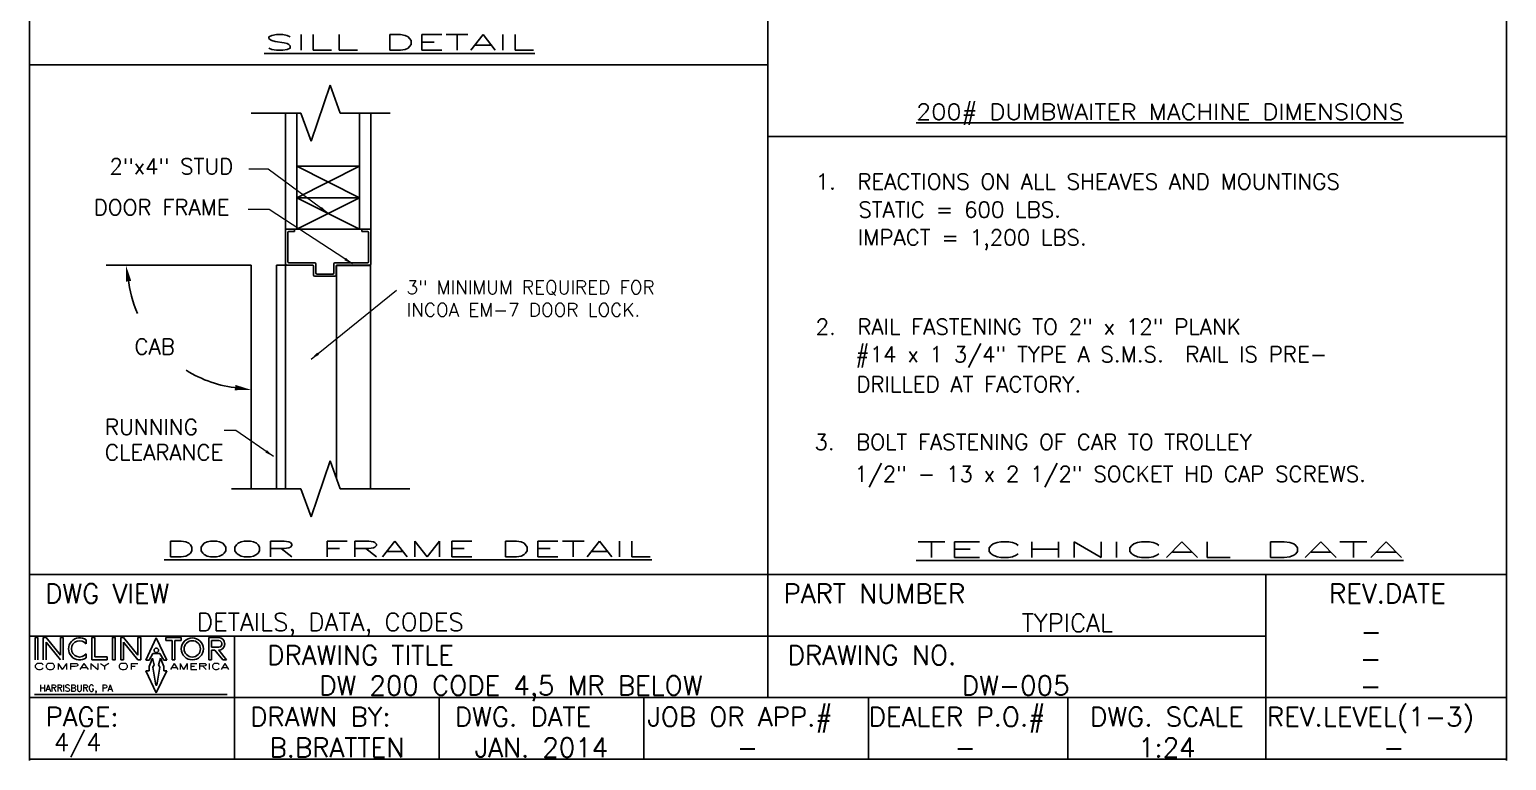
# Model space of a CAD drawing. Header units: inches. Extents: x -93 to 1254, y -1392 to 937.
# Drawn here: x 513.4 to 678, y -1392.3 to -1310.8 of the extents above; entities that cross this region are included whole.
import ezdxf
from ezdxf.enums import TextEntityAlignment as Align

# ---------------------------------------------------------------- set-up
doc = ezdxf.new("R2010")
doc.units = ezdxf.units.IN
doc.header["$LTSCALE"] = 24
doc.header["$MEASUREMENT"] = 0
doc.layers.get('0').update_dxf_attribs({"linetype": 'CONTINUOUS'})
for name, color, linetype in [('1', 7, 'CONTINUOUS'), ('3-HW', 7, 'CONTINUOUS'), ('4-DW-200', 7, 'CONTINUOUS'), ('BORDER', 5, 'CONTINUOUS'), ('NOTES', 10, 'CONTINUOUS'), ('TITLE5', 5, 'CONTINUOUS'), ('TITLE7', 7, 'CONTINUOUS'), ('TITLEATTRIBUTES', 7, 'CONTINUOUS')]:
    doc.layers.add(name, color=color, linetype=linetype)
doc.styles.add('ROMANS', font='romans', dxfattribs={"height": 1.75})
doc.styles.get("Standard").update_dxf_attribs({"font": 'romans.shx'})
doc.dimstyles.new('David', dxfattribs={"dimscale": 1, "dimtxt": 0.25, "dimasz": 1, "dimexe": 0.6, "dimexo": 0.6, "dimgap": 0.5, "dimtad": 0, "dimtih": 1, "dimtoh": 1, "dimdec": 4, "dimzin": 0, "dimdsep": 46, "dimlunit": 5, "dimtxsty": 'ROMANS', "dimblk": 'OBLIQUE', "dimcen": 0.09, "dimdle": 0.6, "dimclrd": 5, "dimclre": 5, "dimclrt": 256, "dimadec": 0, "dimazin": 0, "dimtfac": 0.5, "dimtdec": 4, "dimtofl": 0, "dimtmove": 2, "dimatfit": 3, "dimfxl": 1, "dimtolj": 1, "dimtzin": 0, "dimlwd": 0, "dimlwe": 0, "dimarcsym": 0})

# ---------------------------------------------------------------- blocks, each defined once
blk = doc.blocks.new('_Oblique')
at = {"color": 0, "linetype": 'ByBlock', "lineweight": -2}
blk.add_line((-0.5, -0.5), (0.5, 0.5), dxfattribs=at)
blk = doc.blocks.new('SHEET-INFO')
at = {"layer": '1', "linetype": 'Continuous', "lineweight": -3}
for p, q in [((0.61, 11.09, -20.55), (0.61, 13.55, -20.55)), ((0.61, 13.55, -20.55), (0.92, 13.55, -20.55)), ((0.92, 13.55, -20.55), (0.92, 11.09, -20.55)), ((1.52, 13.55, -20.55), (1.84, 13.55, -20.55)), ((1.52, 11.09, -20.55), (1.52, 13.55, -20.55)), ((1.84, 13.55, -20.55), (3.44, 11.6, -20.55)), ((3.44, 11.6, -20.55), (3.44, 13.55, -20.55)), ((3.44, 13.55, -20.55), (3.76, 13.55, -20.55)), ((3.76, 13.55, -20.55), (3.76, 11.09, -20.55)), ((6.32, 13.29, -20.55), (6.32, 12.84, -20.55)), ((6.94, 11.09, -20.55), (6.94, 13.55, -20.55)), ((6.94, 13.55, -20.55), (7.26, 13.55, -20.55)), ((7.26, 13.55, -20.55), (7.26, 11.41, -20.55)), ((10.17, 11.09, -20.55), (10.17, 13.55, -20.55)), ((10.17, 13.55, -20.55), (10.49, 13.55, -20.55)), ((10.49, 13.55, -20.55), (12.08, 11.6, -20.55)), ((12.08, 13.55, -20.55), (12.4, 13.55, -20.55)), ((12.08, 11.6, -20.55), (12.08, 13.55, -20.55)), ((12.4, 13.55, -20.55), (12.4, 11.09, -20.55)), ((14.13, 13.51, -20.55), (12.95, 11.05, -20.55)), ((14.13, 13.51, -20.55), (15.31, 11.05, -20.55)), ((16.9, 13.55, -20.55), (15.2, 13.55, -20.55)), ((15.2, 13.55, -20.55), (15.2, 13.23, -20.55)), ((15.2, 13.23, -20.55), (15.89, 13.23, -20.55)), ((15.89, 11.09, -20.55), (15.89, 13.23, -20.55)), ((16.21, 13.23, -20.55), (16.21, 11.09, -20.55)), ((16.21, 13.23, -20.55), (16.9, 13.23, -20.55)), ((16.9, 13.55, -20.55), (16.9, 13.23, -20.55)), ((19.97, 11.09, -20.55), (19.97, 13.55, -20.55)), ((19.97, 13.55, -20.55), (20.29, 13.55, -20.55)), ((20.29, 13.55, -20.55), (19.97, 13.55, -20.55)), ((20.29, 13.55, -20.55), (21.11, 13.55, -20.55)), ((20.29, 13.23, -20.55), (20.29, 12.48, -20.55)), ((20.29, 13.23, -20.55), (21.11, 13.23, -20.55)), ((1.84, 13.05, -20.55), (3.44, 11.09, -20.55)), ((1.84, 13.05, -20.55), (1.84, 11.09, -20.55)), ((6.32, 11.76, -20.55), (6.32, 11.31, -20.55)), ((10.49, 13.05, -20.55), (10.49, 11.09, -20.55)), ((10.49, 13.05, -20.55), (12.08, 11.09, -20.55)), ((13.73, 11.78, -20.55), (13.32, 11.05, -20.55)), ((13.73, 11.78, -20.55), (14.54, 11.78, -20.55)), ((14.54, 11.78, -20.55), (14.95, 11.05, -20.55)), ((20.29, 12.48, -20.55), (21.11, 12.48, -20.55)), ((20.29, 12.16, -20.55), (20.67, 12.16, -20.55)), ((20.29, 12.16, -20.55), (20.29, 11.09, -20.55)), ((20.67, 12.16, -20.55), (21.54, 11.09, -20.55)), ((21.08, 12.16, -20.55), (21.95, 11.09, -20.55)), ((21.43, 12.91, -20.55), (21.43, 12.8, -20.55)), ((21.75, 12.91, -20.55), (21.75, 12.8, -20.55)), ((6.94, 11.09, -20.55), (7.26, 11.09, -20.55)), ((7.26, 11.41, -20.55), (8.64, 11.41, -20.55)), ((8.64, 11.09, -20.55), (7.26, 11.09, -20.55)), ((8.64, 11.09, -20.55), (8.64, 11.41, -20.55)), ((10.17, 11.09, -20.55), (10.49, 11.09, -20.55)), ((12.08, 11.09, -20.55), (12.4, 11.09, -20.55)), ((12.95, 11.05, -20.55), (13.32, 11.05, -20.55)), ((13.32, 10.34, -20.55), (13.69, 11.25, -20.55)), ((13.32, 9.85, -20.55), (13.32, 10.34, -20.55)), ((13.89, 10.53, -20.55), (13.69, 11.25, -20.55)), ((13.76, 10.26, -20.55), (13.89, 10.53, -20.55)), ((14.07, 8.26, -20.55), (13.76, 10.26, -20.55)), ((14.2, 8.26, -20.55), (14.51, 10.26, -20.55)), ((14.38, 10.53, -20.55), (14.58, 11.25, -20.55)), ((14.51, 10.26, -20.55), (14.38, 10.53, -20.55)), ((14.58, 11.25, -20.55), (14.95, 10.34, -20.55)), ((14.95, 11.05, -20.55), (15.31, 11.05, -20.55)), ((14.95, 9.85, -20.55), (14.95, 10.34, -20.55)), ((15.89, 11.09, -20.55), (16.21, 11.09, -20.55)), ((19.97, 11.09, -20.55), (20.29, 11.09, -20.55)), ((21.54, 11.09, -20.55), (21.95, 11.09, -20.55)), ((14.13, 7.39, -20.55), (12.95, 9.85, -20.55)), ((12.95, 9.85, -20.55), (13.32, 9.85, -20.55)), ((14.07, 8.26, -20.55), (14.2, 8.26, -20.55)), ((14.13, 7.39, -20.55), (15.31, 9.85, -20.55)), ((14.95, 9.85, -20.55), (15.31, 9.85, -20.55)), ((0.56, 7.21, -20.55), (22.03, 7.21, -20.55))]:
    blk.add_line(p, q, dxfattribs=at)
at = {"layer": '1', "color": 0, "linetype": 'Continuous', "lineweight": -3}
for p, q in [((13.12, 9.85, -20.55), (13.12, 9.85, -20.55)), ((15.08, 9.85, -20.55), (15.08, 9.85, -20.55)), ((15.26, 9.85, -20.55), (15.26, 9.85, -20.55)), ((15.31, 9.84, -20.55), (15.3, 9.85, -20.55))]:
    blk.add_line(p, q, dxfattribs=at)
at = {"layer": '1', "linetype": 'Continuous', "lineweight": -3, "elevation": -20.55}
blk.add_lwpolyline([(9.24, 11.09), (9.24, 13.55), (9.55, 13.55), (9.55, 11.09)], close=True, dxfattribs=at)
at = {"layer": '1', "linetype": 'Continuous', "lineweight": -3}
for centre, radius in [((18.14, 12.3, -20.55), 1.23), ((18.14, 12.3, -20.55), 0.909), ((14.13, 12.14, -20.55), 0.252)]:
    blk.add_circle(centre, radius, dxfattribs=at)
for centre, radius, start, end in [((5.58, 12.3, -20.55), 1.23, 53.438, 306.562), ((5.58, 12.3, -20.55), 0.909, 36.446, 323.554), ((21.11, 12.91, -20.55), 0.637, 360, 90), ((21.11, 12.91, -20.55), 0.318, 360, 90), ((21.11, 12.8, -20.55), 0.637, 266.6078, 0), ((21.11, 12.8, -20.55), 0.318, 270, 0)]:
    blk.add_arc(centre, radius, start, end, dxfattribs=at)
at = {"layer": 'BORDER'}
blk.add_line((0, 0), (164.61, 0), dxfattribs=at)
at = {"layer": 'TITLE5'}
for p, q in [((82.3, 20.6, -7.39), (82.3, 6.87, -7.39)), ((137.77, 20.6, -87.23), (137.77, 0, -99.8)), ((0, 13.73, -20.55), (137.76, 13.73, -20.55)), ((22.85, 0, -19.96), (22.85, 13.73, -20.55)), ((0.04, 6.87, -20.55), (164.61, 6.87, -20.55)), ((45.66, 0, -19.96), (45.66, 6.87, -19.96)), ((68.47, 0, -20.55), (68.47, 6.87, -20.55)), ((93.52, 0, -60.47), (93.52, 6.87, -60.47)), ((115.71, 0, -59.88), (115.71, 6.87, -59.88))]:
    blk.add_line(p, q, dxfattribs=at)
at = {"layer": 'TITLE7'}
blk.add_line((0, 20.6, -7.39), (164.61, 20.6, -7.39), dxfattribs=at)
at = {"layer": '1', "linetype": 'Continuous', "lineweight": -3, "style": 'ROMANS'}
for s, width, p, p2 in [('COMPANY OF', 1.76246, (0.47, 10.01, -20.55), (12.12, 10.01, -20.55)), ('AMERICA', 1.598446, (15.65, 10.01, -20.55), (22.22, 10.01, -20.55))]:
    blk.add_text(s, height=0.674, dxfattribs=dict(at, width=width)).set_placement(p, p2, align=Align.FIT)
blk.add_text('HARRISBURG, PA', height=0.7324, dxfattribs=at).set_placement((5.18, 7.56, -20.55), align=Align.CENTER)
at = {"layer": 'TITLE5', "style": 'ROMANS'}
for s, height, p in [('DWG VIEW', 2.138, (1.73, 18.47, -15.51)), ('PART NUMBER', 2.1385, (84.03, 18.47, -2.35)), ('REV.DATE', 2.138, (144.83, 18.47, 2.7)), ('DRAWING TITLE', 2.1385, (26.48, 11.6, -28.67)), ('DRAWING NO.', 2.1385, (84.49, 11.6, -15.51)), ('PAGE:', 2.138, (1.77, 4.74, -28.67)), ('DRAWN BY:', 2.138, (24.58, 4.74, -28.08)), ('DWG. DATE', 2.138, (47.39, 4.74, -28.08)), ('JOB OR APP.#', 2.1385, (68.88, 4.74, -48.63)), ('DEALER P.O.#', 2.1385, (93.52, 4.74, -60.47)), ('REV.LEVEL(1-3)', 2.1385, (137.9, 4.74, -68.59))]:
    blk.add_text(s, height=height, dxfattribs=at).set_placement(p, align=Align.MIDDLE_LEFT)
blk.add_text('DWG. SCALE', height=2.138, dxfattribs=at).set_placement((126.76, 4.74, -56.9), align=Align.MIDDLE_CENTER)
at = {"layer": 'TITLEATTRIBUTES', "style": 'ROMANS'}
for tag, p in [('VIEW', (42.77, 15.22, -20.55)), ('1.', (149.52, 14.25, -4.12)), ('2.', (149.48, 11.24, -4.12)), ('TITLE1', (61.82, 8.21, -17.28)), ('DWGNO', (109.9, 8.21, -4.12)), ('3.', (149.47, 8.18, -4.12)), ('D.LUCASSEN', (34.25, 1.3, -19.98)), ('DATE', (57.06, 1.3, -19.98)), ('#', (78.56, 1.3, -40.53)), ('#', (98.53, 1.3, -51.75)), ('SCALE', (126.76, 1.3, -56.9)), ('REV', (152.06, 1.3, -57.2))]:
    blk.add_attdef(tag, text='', height=2.14, dxfattribs=at).set_placement(p, align=Align.MIDDLE_CENTER)

msp = doc.modelspace()

# ---------------------------------------------------------------- linework, layer by layer
for p, q in [((544.74082, -1323.2844, 1.2731), (546.84442, -1317.01976, 1.2731)), ((547.99184, -1320.15208, 1.2731), (546.84442, -1317.01976, 1.2731)), ((543.5934, -1320.15208, 1.2731), (538.04754, -1320.15208, 1.2731)), ((541.89638, -1333.19154, 1.2731), (541.89638, -1320.15208, 1.2731)), ((543.14638, -1333.06654, 1.2731), (543.14638, -1320.15208, 1.2731)), ((544.74082, -1323.2844, 1.2731), (543.5934, -1320.15208, 1.2731)), ((553.53769, -1320.15208, 1.2731), (547.99184, -1320.15208, 1.2731)), ((550.14638, -1333.06654, 1.2731), (550.14638, -1320.15208, 1.2731)), ((551.39638, -1333.19154, 1.2731), (551.39638, -1320.15208, 1.2731)), ((543.14638, -1326.06654, 1.2731), (550.14638, -1326.06654, 1.2731)), ((543.14638, -1329.56654, -1.2731), (550.14638, -1326.06654, -1.2731)), ((550.14638, -1329.56654, -1.2731), (543.14638, -1326.06654, -1.2731)), ((543.14638, -1329.56654, -1.2731), (550.14638, -1329.56654, -1.2731)), ((550.14638, -1333.06654, -1.2731), (543.14638, -1329.56654, -1.2731)), ((543.14638, -1333.06654, -1.2731), (550.14638, -1329.56654, -1.2731)), ((541.89638, -1336.94154), (541.89638, -1333.19154)), ((542.02138, -1333.06654), (542.89638, -1333.06654)), ((542.89638, -1333.06654, 1.2731), (550.39638, -1333.06654, 1.2731)), ((542.89638, -1333.31654), (542.89638, -1333.06654)), ((550.39638, -1333.06654), (550.39638, -1333.31654)), ((551.27138, -1333.06654), (550.39638, -1333.06654)), ((551.39638, -1333.19154), (551.39638, -1336.94154)), ((542.14638, -1336.69154), (542.14638, -1333.44154)), ((542.27138, -1333.31654), (542.89638, -1333.31654)), ((551.02138, -1333.31654), (550.39638, -1333.31654)), ((551.14638, -1333.44154), (551.14638, -1336.69154)), ((538.0407, -1337.09331, 1.2731), (521.88204, -1337.09331, 1.2731)), ((540.89638, -1337.06654, 0.00635), (540.89638, -1361.99818, 1.2731)), ((542.02138, -1337.06654), (540.89638, -1337.06654)), ((541.89638, -1336.94154), (541.89638, -1361.99818, 1.2731)), ((544.89638, -1337.06654), (542.02138, -1337.06654)), ((545.14638, -1336.81654), (542.27138, -1336.81654)), ((545.02138, -1338.19154), (545.02138, -1337.19154)), ((545.27138, -1337.94154), (545.27138, -1336.94154)), ((547.14638, -1338.06654), (545.39638, -1338.06654)), ((547.27138, -1336.94154), (547.27138, -1337.94154)), ((551.02138, -1336.81654), (547.39638, -1336.81654)), ((547.52138, -1337.19154), (547.52138, -1338.19154)), ((551.3736, -1337.10128), (547.57262, -1337.10128)), ((547.57262, -1337.10128), (547.57262, -1360.85376)), ((551.27138, -1337.06654), (547.64638, -1337.06654)), ((551.3736, -1337.10128), (551.3736, -1361.99003)), ((547.39638, -1338.31654), (545.14638, -1338.31654)), ((544.74082, -1365.1305, 1.2731), (546.84442, -1358.86586, 1.2731)), ((547.99184, -1361.99818, 1.2731), (546.84442, -1358.86586, 1.2731)), ((543.5934, -1361.99818, 1.2731), (535.86283, -1361.99818, 1.2731)), ((544.74082, -1365.1305, 1.2731), (543.5934, -1361.99818, 1.2731)), ((555.7224, -1361.99818, 1.2731), (547.99184, -1361.99818, 1.2731))]:
    msp.add_line(p, q)
at = {"linetype": 'Continuous'}
msp.add_line((538.0407, -1361.99003), (538.0407, -1337.09331), dxfattribs=at)
for centre, radius, start, end in [((542.02138, -1333.19154), 0.125, 90, 180), ((551.27138, -1333.19154), 0.125, 0, 90), ((542.27138, -1333.44154), 0.125, 90, 180), ((551.02138, -1333.44154), 0.125, 0, 90), ((542.02138, -1336.94154), 0.125, 180, 270), ((542.27138, -1336.69154), 0.125, 180, 270), ((544.89638, -1337.19154), 0.125, 0, 90), ((545.14638, -1338.19154), 0.125, 180, 270), ((545.14638, -1336.94154), 0.125, 0, 90), ((545.39638, -1337.94154), 0.125, 180, 270), ((547.14638, -1337.94154), 0.125, 270, 0), ((547.39638, -1336.94154), 0.125, 90, 180), ((547.39638, -1338.19154), 0.125, 270, 0), ((547.64638, -1337.19154), 0.125, 90, 180), ((551.02138, -1336.69154), 0.125, 270, 0), ((551.27138, -1336.94154), 0.125, 270, 0), ((538.0407, -1337.09331), 13.75202, 186.0560408, 203.0565729), ((538.0407, -1337.09331), 13.75202, 238.3133655, 263.9090686)]:
    msp.add_arc(centre, radius, start, end)
for points in [[(524.09835, -1338.92181, -1.2731), (524.69035, -1338.82417, -1.2731), (524.1014, -1337.09699, -1.2731)], [(536.30536, -1350.41823, -1.2731), (536.21996, -1351.01212, -1.2731), (538.04433, -1350.97136, -1.2731)]]:
    msp.add_solid(points)
at = {"layer": '4-DW-200', "color": 1}
msp.add_line((677.96139, -1322.76403), (595.65867, -1322.76403), dxfattribs=at)
at = {"layer": 'BORDER'}
for p, q in [((513.35595, -1184.44931), (513.35595, -1392.25345)), ((677.96139, -1392.25345), (677.96139, -1184.44931)), ((513.35595, -1387.13512), (513.35595, -1392.25345)), ((513.35595, -1387.13512), (513.35595, -1392.25345))]:
    msp.add_line(p, q, dxfattribs=at)
at = {"layer": 'NOTES'}
for p, q in [((595.65867, -1184.44931), (595.65867, -1371.65193, -7.39296)), ((595.65867, -1314.7625), (513.35595, -1314.7625))]:
    msp.add_line(p, q, dxfattribs=at)

# ---------------------------------------------------------------- block references
at = {"layer": '4-DW-200'}
ref = msp.add_blockref('SHEET-INFO', (513.35595, -1392.12155), dxfattribs=at)
ref.add_attrib('#', '-', dxfattribs={"layer": 'TITLEATTRIBUTES', "height": 2.13848, "style": 'ROMANS'}).set_placement((617.63564, -1390.82, -51.74938), align=Align.MIDDLE_CENTER)
ref.add_attrib('SCALE', '1:24', dxfattribs={"layer": 'TITLEATTRIBUTES', "height": 2.138478, "style": 'ROMANS'}).set_placement((640.11263, -1390.82, -56.90461), align=Align.MIDDLE_CENTER)
ref.add_attrib('REV', '-', dxfattribs={"layer": 'TITLEATTRIBUTES', "height": 2.13848, "style": 'ROMANS'}).set_placement((665.41795, -1390.82, -57.20189), align=Align.MIDDLE_CENTER)
ref.add_attrib('#', '-', dxfattribs={"layer": 'TITLEATTRIBUTES', "height": 2.13848, "style": 'ROMANS'}).set_placement((593.3649, -1390.82, -40.52875), align=Align.MIDDLE_CENTER)
ref.add_attrib('D.LUCASSEN', 'B.BRATTEN', dxfattribs={"layer": 'TITLEATTRIBUTES', "height": 2.138478, "style": 'ROMANS'}).set_placement((547.60823, -1390.82, -19.97506), align=Align.MIDDLE_CENTER)
ref.add_attrib('DATE', 'JAN. 2014', dxfattribs={"layer": 'TITLEATTRIBUTES', "height": 2.138478, "style": 'ROMANS'}).set_placement((570.41866, -1390.82, -19.97506), align=Align.MIDDLE_CENTER)
ref.add_attrib('TITLE1', 'DW 200 CODE 4,5 MR BELOW', dxfattribs={"layer": 'TITLEATTRIBUTES', "height": 2.1384782, "style": 'ROMANS'}).set_placement((567.00091, -1383.91349, -17.28363), align=Align.MIDDLE_CENTER)
ref.add_attrib('DWGNO', 'DW-005', dxfattribs={"layer": 'TITLEATTRIBUTES', "height": 2.138478, "style": 'ROMANS'}).set_placement((623.25824, -1383.91349, -4.1229), align=Align.MIDDLE_CENTER)
ref.add_attrib('3.', '-', dxfattribs={"layer": 'TITLEATTRIBUTES', "height": 2.13848, "style": 'ROMANS'}).set_placement((662.82548, -1383.93967, -4.1229), align=Align.MIDDLE_CENTER)
ref.add_attrib('2.', '-', dxfattribs={"layer": 'TITLEATTRIBUTES', "height": 2.13848, "style": 'ROMANS'}).set_placement((662.83217, -1380.88426, -4.1229), align=Align.MIDDLE_CENTER)
ref.add_attrib('1.', '-', dxfattribs={"layer": 'TITLEATTRIBUTES', "height": 2.13848, "style": 'ROMANS'}).set_placement((662.87716, -1377.86673, -4.1229), align=Align.MIDDLE_CENTER)

# ---------------------------------------------------------------- texts
at = {"style": 'ROMANS', "width": 2}
for s, p, p2 in [('%%USILL DETAIL', (539.52381, -1313.14915), (569.69047, -1313.14915)), ('%%UDOOR FRAME DETAIL', (528.3683, -1369.56247), (582.70164, -1369.56247))]:
    msp.add_text(s, height=1.75, dxfattribs=at).set_placement(p, p2, align=Align.FIT)
at = {"style": 'ROMANS'}
for s, p in [('2"x4" STUD', (529.16528, -1326.95617, -1.2731)), ('DOOR FRAME', (528.08248, -1331.51335, -1.2731)), ('CAB', (527.30424, -1347.02422, -1.2731))]:
    msp.add_text(s, height=1.75, dxfattribs=at).set_placement(p, align=Align.CENTER)
for s, p in [('RUNNING', (521.7574, -1355.98088, -1.2731)), ('CLEARANCE', (521.7574, -1358.81422, -1.2731))]:
    msp.add_text(s, height=1.75, dxfattribs=at).set_placement(p)
at = {"attachment_point": 1}
for s, insert, char_height, width in [('3" MINIMUM REQUIRED FOR\\PINCOA EM-7 DOOR LOCK. ', (555.37843, -1338.80605), 1.5, 36.9111111), ('\\pt6;DETAILS, DATA, CODES', (532.0102, -1375.83143, -21.14824), 2, 92.5777778)]:
    msp.add_mtext(s, dxfattribs=dict(at, insert=insert, char_height=char_height, width=width))
at = {"layer": '3-HW', "insert": (623.92103, -1375.93504), "char_height": 2, "width": 59.731678, "attachment_point": 1}
msp.add_mtext('TYPICAL', dxfattribs=at)
at = {"layer": '4-DW-200', "style": 'ROMANS'}
for s, width, p, p2 in [('%%U200# DUMBWAITER MACHINE DIMENSIONS', 0.99542, (612.16221, -1320.87757), (666.49554, -1320.87757)), ('%%UTECHNICAL DATA', 2.536965, (612.16221, -1369.6376), (666.49554, -1369.6376))]:
    msp.add_text(s, height=1.75, dxfattribs=dict(at, width=width)).set_placement(p, p2, align=Align.FIT)
at = {"layer": '4-DW-200'}
for s, p in [('1.  REACTIONS ON ALL SHEAVES AND MOUNTINGS', (600.96716, -1328.64764)), ('   STATIC = 600 LBS.', (601.81591, -1331.76627)), ('   IMPACT = 1,200 LBS.', (601.76503, -1334.86996)), ('2.  RAIL FASTENING TO 2" x 12" PLANK', (600.96716, -1344.82027)), ('   #14 x 1 3/4" TYPE A S.M.S.  RAIL IS PRE-', (601.5029, -1347.87982)), ('   DRILLED AT FACTORY.', (601.58834, -1351.21577)), ('3.  BOLT FASTENING OF CAR TO TROLLEY', (600.82828, -1357.65882)), ('   1/2" - 13 x 2 1/2" SOCKET HD CAP SCREWS.', (601.38714, -1361.21397))]:
    msp.add_text(s, height=1.75, dxfattribs=at).set_placement(p)
at = {"layer": '4-DW-200', "insert": (516.06503, -1389.20583), "char_height": 2, "width": 6.8103323, "attachment_point": 1}
msp.add_mtext('4/4', dxfattribs=at)

# ---------------------------------------------------------------- leaders
for points, override in [([(546.64638, -1331.31654, -1.2731), (539.94062, -1326.40397, -1.2731), (537.78319, -1326.40397, -1.2731)], {"dimgap": 0.09, "dimtad": 0}), ([(549.36426, -1336.94154), (540.06696, -1330.88056), (537.71257, -1330.88056)], {"dimgap": 0.09, "dimtad": 0}), ([(544.7345, -1347.56656, -1.2731), (554.25765, -1339.87301, -1.2731)], {"dimgap": 0.5, "dimtad": 0}), ([(540.54491, -1358.3833, -1.2731), (536.34671, -1355.49112, -1.2731), (535.04383, -1355.49112, -1.2731)], {"dimgap": 0.09, "dimtad": 0})]:
    msp.add_leader(points, dimstyle='David', override=override)

doc.saveas('drawing.dxf')
